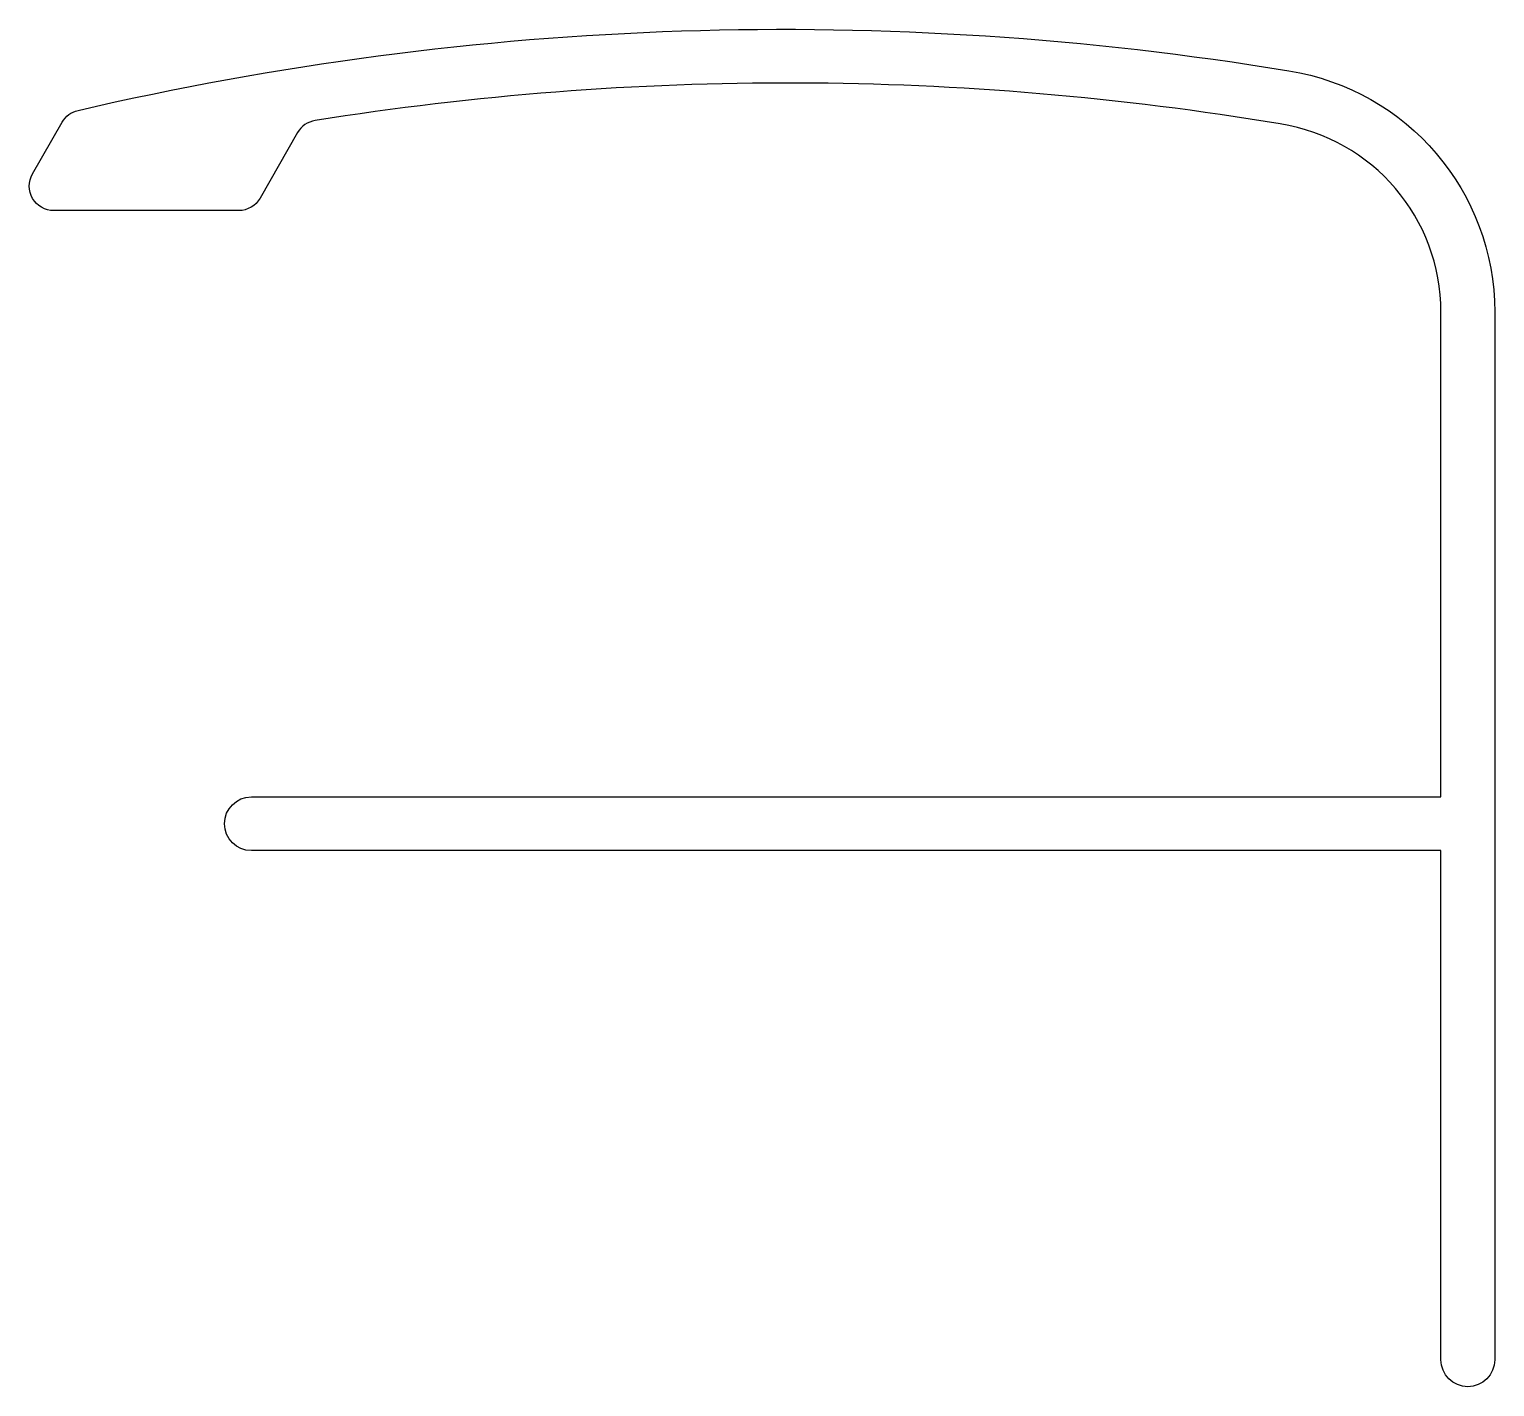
# Model space of a CAD drawing. Extents: x 134.4 to 164.4, y 222.5 to 250.2.
import ezdxf

# ---------------------------------------------------------------- set-up
doc = ezdxf.new("R2010")
doc.units = 0
doc.layers.get('0').update_dxf_attribs({"linetype": 'CONTINUOUS'})

msp = doc.modelspace()

# ---------------------------------------------------------------- linework, layer by layer
msp.add_lwpolyline([(134.855, 246.536, -0.576026), (134.421, 247.285), (135.028, 248.345, -0.2108), (135.352, 248.585, -0.098579), (160.134, 249.396, -0.368847), (164.351, 244.457), (164.351, 223.014, -1), (163.251, 223.014), (163.251, 233.436), (138.901, 233.436, -1), (138.901, 234.536), (163.251, 234.536), (163.251, 244.457, 0.368847), (159.962, 248.309, 0.081217), (140.205, 248.377, 0.228967), (139.846, 248.131), (139.078, 246.788, -0.269014), (138.644, 246.536)], format="xyb", close=True)

doc.saveas('drawing.dxf')
